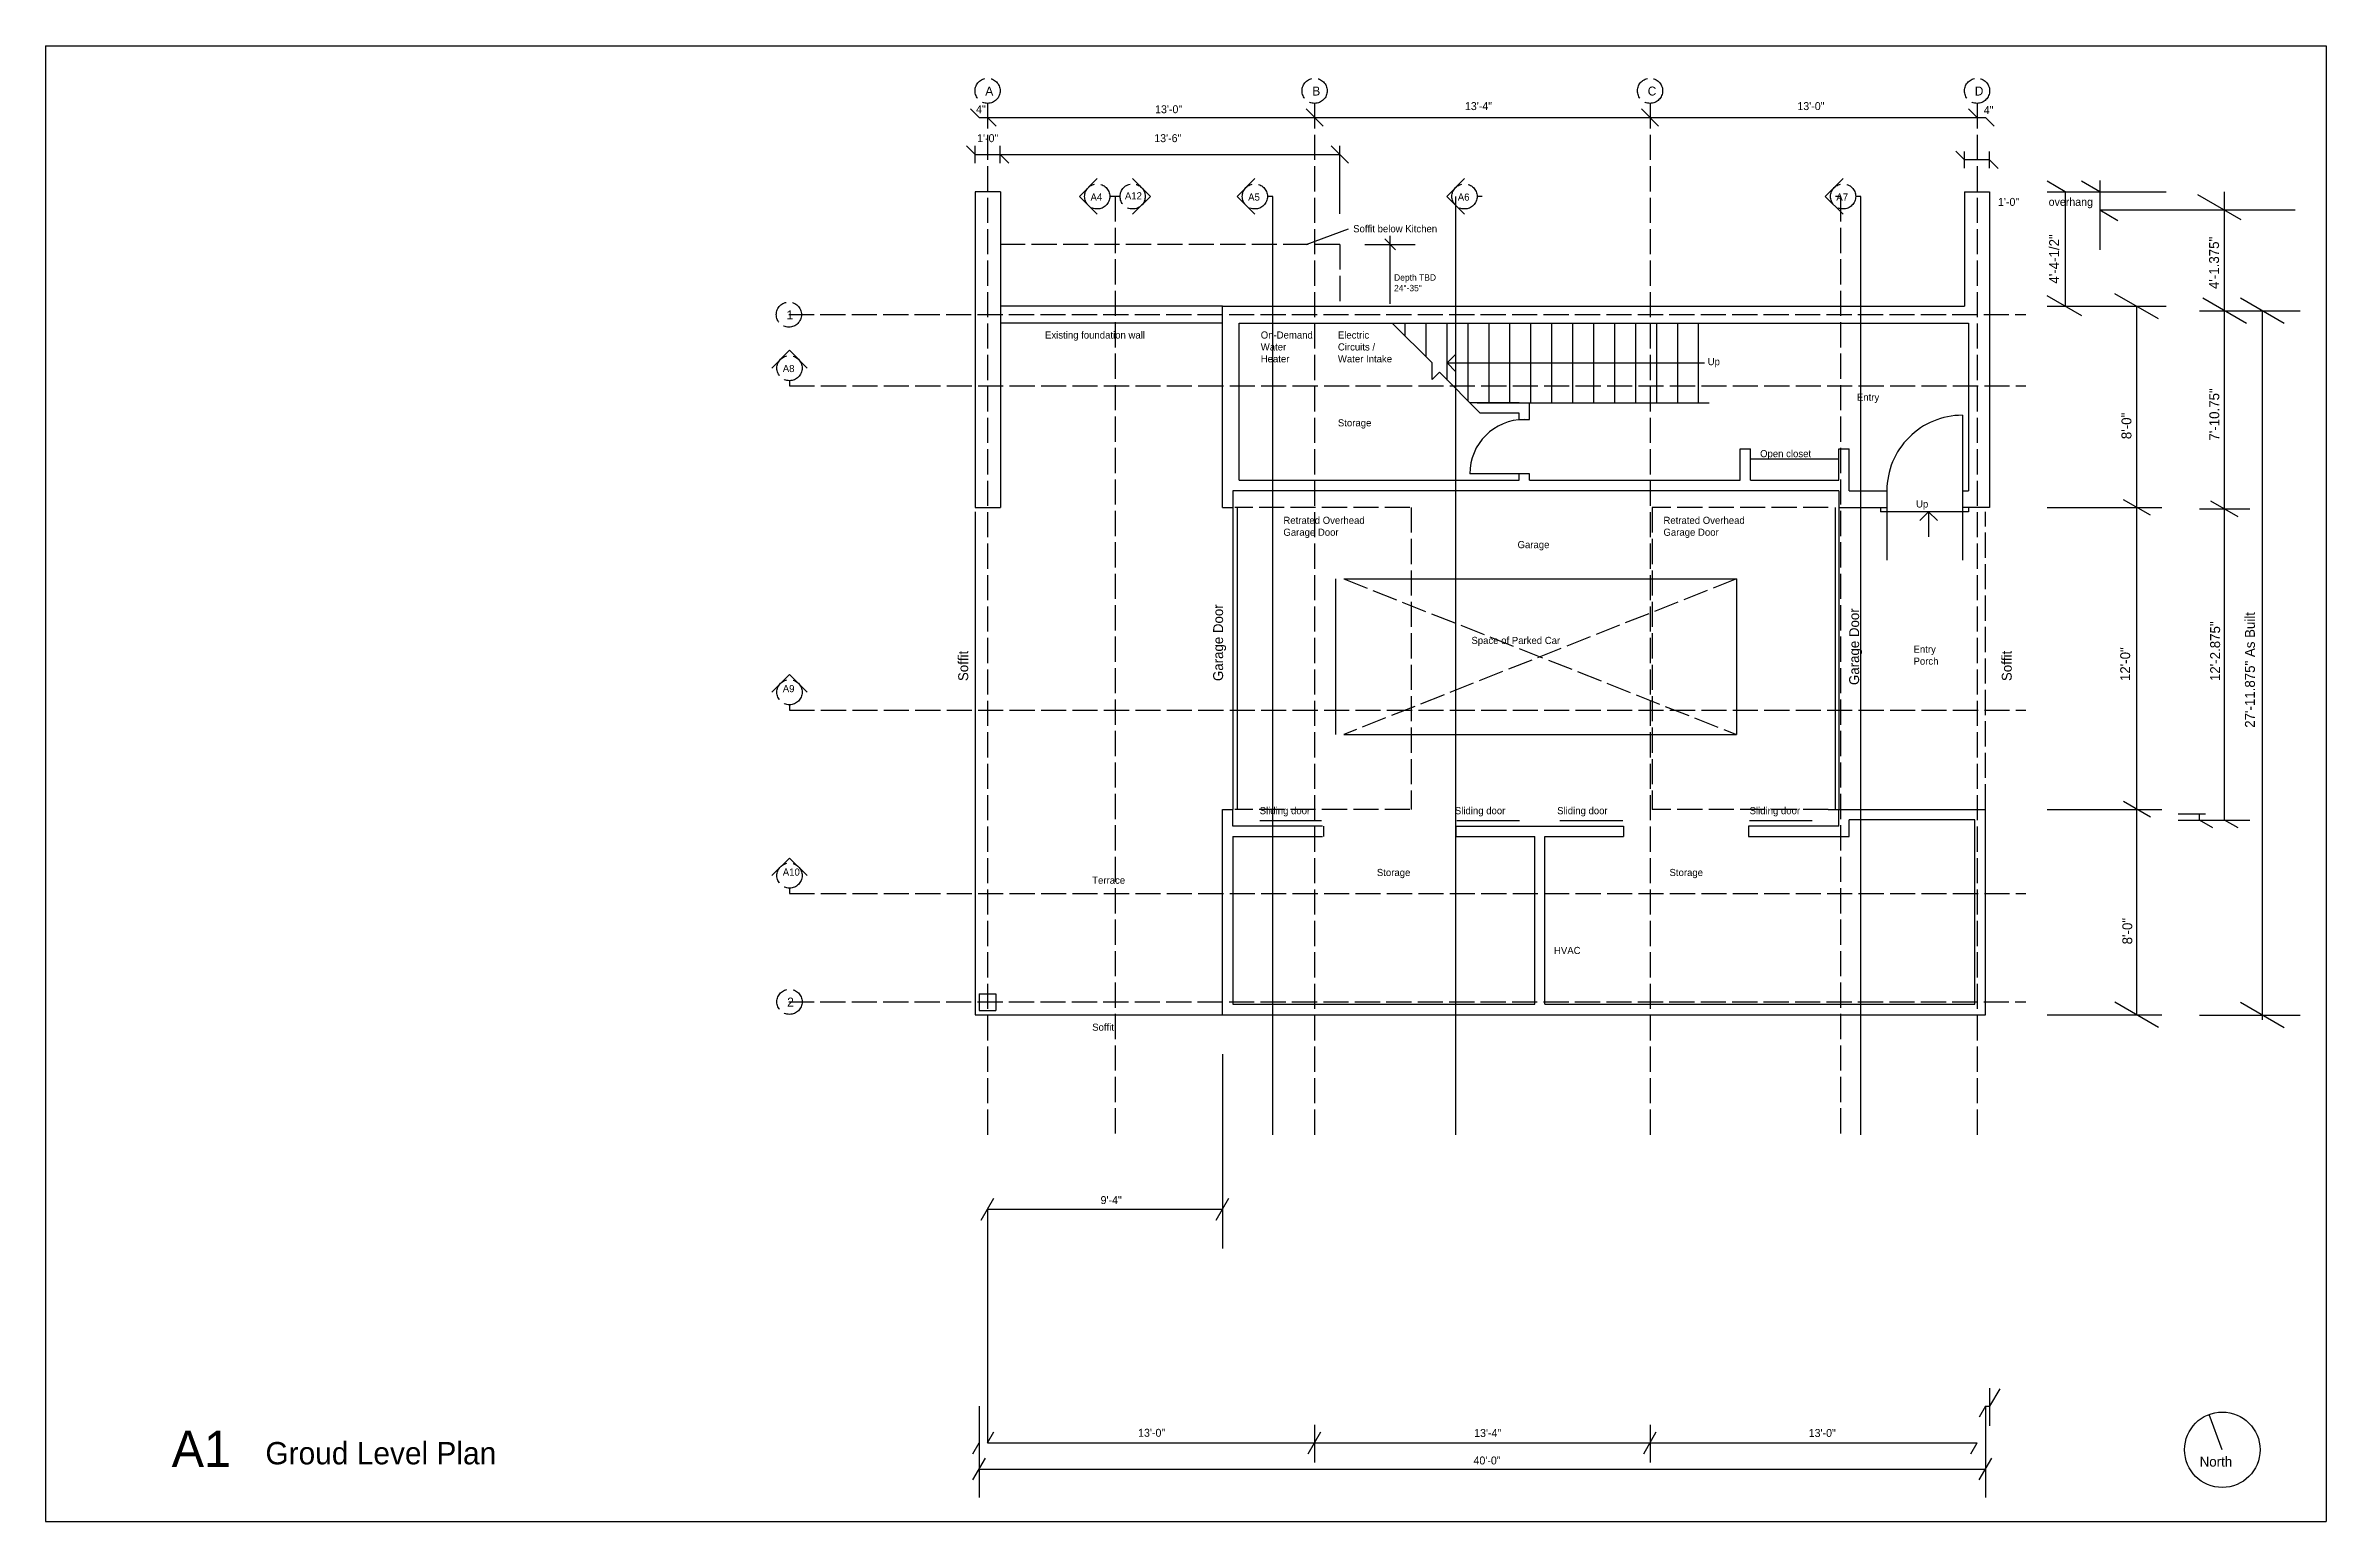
# Model space of a CAD drawing. Header units: inches. Extents: x -173 to 6851, y -308 to 3486.
# Drawn here: x 967 to 2055, y 2730 to 3434 of the extents above; entities that cross this region are included whole.
import ezdxf

# ---------------------------------------------------------------- set-up
doc = ezdxf.new("R2010")
doc.units = ezdxf.units.IN
doc.header["$MEASUREMENT"] = 0
doc.linetypes.add('ACAD_ISO02W100', pattern=[15, 12, -3])
for name, color, linetype in [('const', 7, 'Continuous'), ('e1', 7, 'Continuous'), ('e2', 251, 'Continuous'), ('grid', 252, 'ACAD_ISO02W100'), ('millwork', 253, 'Continuous'), ('soffit', 253, 'ACAD_ISO02W100'), ('stairs', 140, 'Continuous'), ('walls', 7, 'Continuous')]:
    doc.layers.add(name, color=color, linetype=linetype)

msp = doc.modelspace()

# ---------------------------------------------------------------- linework, layer by layer
for p, q in [((966.9, 3434.3), (2054.9, 3434.3)), ((966.9, 3434.3), (966.9, 2730.3)), ((2054.9, 3434.3), (2054.9, 2730.3)), ((966.9, 2730.3), (2054.9, 2730.3))]:
    msp.add_line(p, q)
at = {"layer": 'const'}
for p, q in [((1930.4, 3364.6), (1921.7, 3369.6)), ((1946.8, 3364.6), (1938.1, 3369.6)), ((2014.3, 3351.2), (1993.6, 3363.2)), ((2006.4, 3064.9), (2006.4, 3364.6)), ((2040, 3355.8), (1946.8, 3355.8)), ((1955.4, 3350.8), (1946.8, 3355.8)), ((1938.3, 3305.4), (1921.7, 3315)), ((1974.9, 3304), (1954.1, 3316)), ((1964.5, 2972), (1964.5, 3310)), ((1994.4, 3307.8), (2042.4, 3307.8)), ((2016.8, 3301.8), (1996, 3313.8)), ((2034.8, 3301.8), (2014, 3313.8)), ((2024.4, 2969.6), (2024.4, 3307.8)), ((1921.7, 3214), (1976.5, 3214)), ((1971, 3210.3), (1958.1, 3217.7)), ((1994.4, 3213.3), (2018.4, 3213.3)), ((2012.8, 3209.6), (1999.9, 3217)), ((1921.7, 3070), (1976.5, 3070)), ((1971, 3066.3), (1958.1, 3073.7)), ((1984.2, 3067.8), (1997.3, 3067.8)), ((1984.2, 3064.9), (2018.4, 3064.9)), ((1994.4, 3064.9), (1994.4, 3067.8)), ((2000.8, 3061.2), (1994.4, 3064.9)), ((2012.8, 3061.2), (2006.4, 3064.9)), ((1921.7, 2972), (1976.5, 2972)), ((1974.9, 2966), (1954.1, 2978)), ((1994.4, 2971.8), (2042.4, 2971.8)), ((2034.8, 2965.8), (2014, 2977.8)), ((1528.3, 2953.2), (1528.3, 2860.5)), ((1413.3, 2874.1), (1419.3, 2884.5)), ((1525.3, 2874.1), (1531.3, 2884.5)), ((1416.3, 2879.3), (1416.3, 2767.8)), ((1412.3, 2785.3), (1412.3, 2741.7)), ((1892.3, 2785.3), (1889.3, 2780.1)), ((1892.3, 2785.3), (1892.3, 2741.7)), ((1892.3, 2785.3), (1894.3, 2785.3)), ((1899.1, 2793.6), (1894.3, 2785.3)), ((1409.3, 2762.6), (1412.3, 2767.8)), ((1416.3, 2767.8), (1419.3, 2773)), ((1416.3, 2767.8), (1888.3, 2767.8)), ((1569.3, 2762.6), (1575.3, 2773)), ((1729.3, 2762.6), (1735.3, 2773)), ((1885.3, 2762.6), (1888.3, 2767.8)), ((1409.3, 2750.1), (1415.3, 2760.5)), ((1412.3, 2755.3), (1892.3, 2755.3)), ((1889.3, 2750.1), (1895.3, 2760.5))]:
    msp.add_line(p, q, dxfattribs=at)
at = {"layer": 'e1'}
for p, q in [((1408.2, 3404.2), (1412.3, 3400.1)), ((1416.3, 3400.1), (1420.4, 3395.9)), ((1568.2, 3404.2), (1576.4, 3395.9)), ((1728.2, 3404.2), (1736.4, 3395.9)), ((1884.2, 3404.2), (1888.3, 3400.1)), ((1892.3, 3400.1), (1896.4, 3395.9)), ((1406.2, 3386.5), (1410.3, 3382.4)), ((1580.2, 3386.5), (1588.4, 3378.3)), ((1878.2, 3384), (1882.3, 3379.8)), ((1422.3, 3382.4), (1426.4, 3378.3)), ((1894.3, 3379.8), (1898.4, 3375.7)), ((1605.8, 3342.1), (1610.9, 3336.9))]:
    msp.add_line(p, q, dxfattribs=at)
msp.add_circle((2005.3, 2764.5), 18, dxfattribs=at)
at = {"layer": 'e2'}
for p, q in [((1412.3, 3400.1), (1892.3, 3400.1)), ((1410.3, 3378.3), (1410.3, 3386.5)), ((1422.3, 3378.3), (1422.3, 3386.5)), ((1584.3, 3354.1), (1584.3, 3386.5)), ((1882.3, 3375.8), (1882.3, 3383.9)), ((1894.3, 3375.8), (1894.3, 3383.9)), ((1410.3, 3382.4), (1584.3, 3382.4)), ((1894.3, 3379.8), (1882.3, 3379.8)), ((1479.5, 3362.4), (1474.6, 3362.4)), ((1552.3, 3362.4), (1549.8, 3362.4)), ((1552.3, 2914.8), (1552.3, 3362.4)), ((1639.7, 2914.8), (1639.7, 3362.4)), ((1652.3, 3362.4), (1649.8, 3362.4)), ((1823.2, 3362.4), (1820.7, 3362.4)), ((1832.8, 3362.4), (1830.4, 3362.4)), ((1832.8, 2914.8), (1832.8, 3362.4)), ((1930.4, 3364.6), (1930.4, 3310)), ((1946.8, 3370), (1946.8, 3336.9)), ((1608.3, 3311.2), (1608.3, 3343.6)), ((1596.3, 3339.5), (1620.3, 3339.5)), ((1410.3, 3212), (1410.3, 2972)), ((1845.3, 3214), (1845.3, 3188.8)), ((1881.3, 3214), (1881.3, 3188.8)), ((1410.3, 2972), (1528.3, 2972)), ((1416.3, 2879.3), (1528.3, 2879.3))]:
    msp.add_line(p, q, dxfattribs=at)
msp.add_arc((1881.3, 3222), 36, 89.9985, 180, dxfattribs=at)
at = {"layer": 'grid'}
for p, q in [((1416.3, 3406.8), (1416.3, 2914.8)), ((1572.3, 3406.8), (1572.3, 2914.8)), ((1732.3, 3406.8), (1732.3, 2914.8)), ((1888.3, 3406.8), (1888.3, 2914.8)), ((1477.1, 3362.4), (1477.1, 2914.8)), ((1823.2, 3362.4), (1823.2, 2914.8)), ((1321.5, 3306), (1911.5, 3306)), ((1321.8, 3274.5), (1321.8, 3272)), ((1321.8, 3272), (1911.5, 3272)), ((1321.8, 3119.9), (1321.8, 3117.4)), ((1321.8, 3117.4), (1911.5, 3117.4)), ((1321.8, 3032.4), (1321.8, 3029.9)), ((1321.8, 3029.9), (1911.5, 3029.9)), ((1321.5, 2978.2), (1911.5, 2978.2))]:
    msp.add_line(p, q, dxfattribs=at)
for centre in [(1416.3, 3412.8), (1572.3, 3412.8), (1732.3, 3412.8), (1888.3, 3412.8), (1468.6, 3362.4), (1485.5, 3362.4), (1543.8, 3362.4), (1643.8, 3362.4), (1824.4, 3362.4), (1321.5, 3306), (1321.8, 3280.5), (1321.8, 3125.9), (1321.8, 3038.4), (1321.8, 2978.2)]:
    msp.add_circle(centre, 6, dxfattribs=at)
at = {"layer": 'millwork'}
for p, q in [((1568.2, 3339.5), (1588.4, 3347)), ((1528.3, 3310), (1422.3, 3310)), ((1528.3, 3302), (1422.3, 3302)), ((1735.5, 3264), (1735.5, 3302)), ((1745.5, 3264), (1745.5, 3302)), ((1755.5, 3264), (1755.5, 3302)), ((1669.8, 3264), (1646.3, 3264)), ((1881.3, 3258), (1881.3, 3214.5)), ((1822.3, 3237), (1780.3, 3237)), ((1842.3, 3214), (1842.3, 3212)), ((1884.3, 3212), (1842.3, 3212)), ((1546.2, 3064.7), (1575.6, 3064.7)), ((1640.1, 3064.7), (1670.1, 3064.7)), ((1689.3, 3064.7), (1719.3, 3064.7)), ((1779.7, 3064.7), (1809.7, 3064.7))]:
    msp.add_line(p, q, dxfattribs=at)
for centre, radius, start in [((1672.3, 3230), 26, 90), ((1881.3, 3222), 36, 89.9985)]:
    msp.add_arc(centre, radius, start, 180, dxfattribs=at)
at = {"layer": 'soffit'}
for p, q in [((1584.3, 3339.5), (1422.4, 3339.5)), ((1584.3, 3339.5), (1584.3, 3310)), ((1617.8, 3214), (1534.3, 3214)), ((1618.3, 3214), (1618.3, 3070)), ((1817.3, 3214), (1733.3, 3214)), ((1733.3, 3214), (1733.3, 3070)), ((1892.3, 3070), (1892.3, 3212)), ((1586.2, 3179.9), (1773.5, 3105.7)), ((1773.5, 3179.9), (1586.2, 3105.7)), ((1617.8, 3070), (1534.3, 3070)), ((1817.3, 3070), (1733.3, 3070))]:
    msp.add_line(p, q, dxfattribs=at)
at = {"layer": 'stairs'}
for p, q in [((1628.3, 3283), (1609.3, 3302)), ((1615.5, 3295.8), (1615.5, 3302)), ((1625.5, 3285.8), (1625.5, 3302)), ((1635.5, 3274.8), (1635.5, 3302)), ((1645.5, 3264.8), (1645.5, 3302)), ((1655.5, 3264), (1655.5, 3302)), ((1665.5, 3264), (1665.5, 3302)), ((1675.5, 3264), (1675.5, 3302)), ((1685.5, 3264), (1685.5, 3302)), ((1695.5, 3264), (1695.5, 3302)), ((1705.5, 3264), (1705.5, 3302)), ((1715.5, 3264), (1715.5, 3302)), ((1725.5, 3264), (1725.5, 3302)), ((1635.5, 3283), (1639.7, 3287.2)), ((1628.3, 3275), (1628.3, 3283)), ((1628.3, 3275), (1631.8, 3278.5)), ((1651.3, 3259), (1631.8, 3278.5)), ((1635.5, 3283), (1758.3, 3283)), ((1635.5, 3283), (1639.7, 3278.8)), ((1649.8, 3264), (1760.5, 3264)), ((1672.3, 3230), (1646.3, 3230)), ((1674.8, 3230), (1669.8, 3230)), ((1865.2, 3212), (1861, 3207.8)), ((1865.2, 3212), (1865.2, 3200)), ((1865.2, 3212), (1869.4, 3207.8))]:
    msp.add_line(p, q, dxfattribs=at)
at = {"layer": 'walls'}
for p, q in [((1410.3, 3364.6), (1410.3, 3214)), ((1422.4, 3364.6), (1410.3, 3364.6)), ((1422.4, 3364.6), (1422.4, 3214)), ((1468.6, 3370.9), (1460.1, 3362.4)), ((1468.6, 3353.9), (1460.1, 3362.4)), ((1485.5, 3370.9), (1494, 3362.4)), ((1485.5, 3353.9), (1494, 3362.4)), ((1543.8, 3370.9), (1535.3, 3362.4)), ((1543.8, 3353.9), (1535.3, 3362.4)), ((1643.8, 3370.9), (1635.3, 3362.4)), ((1643.8, 3353.9), (1635.3, 3362.4)), ((1824.4, 3370.9), (1815.9, 3362.4)), ((1824.4, 3353.9), (1815.9, 3362.4)), ((1882.3, 3364.6), (1882.3, 3310)), ((1882.3, 3364.6), (1894.3, 3364.6)), ((1894.3, 3364.6), (1894.3, 3214)), ((1921.7, 3364.6), (1978.5, 3364.6)), ((1528.3, 3310), (1882.3, 3310)), ((1528.3, 3214), (1528.3, 3310)), ((1921.7, 3310), (1978.5, 3310)), ((1536.3, 3227), (1536.3, 3302)), ((1536.3, 3302), (1884.3, 3302)), ((1884.3, 3302), (1884.3, 3222)), ((1313.3, 3280.5), (1321.8, 3289)), ((1330.3, 3280.5), (1321.8, 3289)), ((1674.8, 3256), (1674.8, 3264)), ((1669.8, 3259), (1651.3, 3259)), ((1669.8, 3256), (1669.8, 3259)), ((1669.8, 3256), (1674.8, 3256)), ((1775.3, 3242), (1780.3, 3242)), ((1775.3, 3227), (1775.3, 3242)), ((1780.3, 3227), (1780.2, 3242)), ((1780.3, 3227), (1780.3, 3242)), ((1822.3, 3242), (1827.3, 3242)), ((1822.3, 3227), (1822.3, 3242)), ((1827.3, 3222), (1827.3, 3242)), ((1822.3, 3222), (1533.3, 3222)), ((1533.3, 3222), (1533.3, 3214)), ((1536.3, 3227), (1669.8, 3227)), ((1669.8, 3227), (1669.8, 3230)), ((1674.8, 3227), (1674.8, 3230)), ((1674.8, 3227), (1775.3, 3227)), ((1780.3, 3227), (1822.3, 3227)), ((1822.3, 3222), (1822.3, 3214)), ((1827.3, 3222), (1845.3, 3222)), ((1844.3, 3222), (1845.3, 3222)), ((1845.3, 3222), (1845.3, 3214)), ((1881.3, 3222), (1881.3, 3214)), ((1881.3, 3222), (1884.3, 3222)), ((1410.3, 3214), (1422.4, 3214)), ((1528.3, 3214), (1533.3, 3214)), ((1533.3, 3214), (1533.3, 3070)), ((1535.3, 3214), (1535.3, 3070)), ((1820.6, 3214), (1820.6, 3070)), ((1822.3, 3214), (1845.3, 3214)), ((1822.3, 3214), (1822.3, 3070)), ((1894.3, 3214), (1881.3, 3214)), ((1884.3, 3214), (1884.3, 3212)), ((1582.2, 3179.9), (1582.2, 3105.7)), ((1586.2, 3179.9), (1773.5, 3179.9)), ((1773.5, 3179.9), (1773.5, 3105.7)), ((1313.3, 3125.9), (1321.8, 3134.4)), ((1330.3, 3125.9), (1321.8, 3134.4)), ((1586.2, 3105.7), (1773.5, 3105.7)), ((1528.3, 2972), (1528.3, 3070)), ((1528.3, 3070), (1533.3, 3070)), ((1533.3, 3062), (1533.3, 3070)), ((1817.3, 3070), (1887.8, 3070)), ((1822.3, 3062), (1822.3, 3070)), ((1887.8, 3070), (1892.3, 3070)), ((1892.3, 2972), (1892.3, 3070)), ((1576, 3062), (1533.3, 3062)), ((1576.6, 3062), (1576.6, 3057)), ((1639.7, 3062), (1639.7, 3057)), ((1639.7, 3062), (1719.7, 3062)), ((1639.7, 3062), (1639.7, 3057)), ((1719.7, 3062), (1719.7, 3057)), ((1719.7, 3062), (1719.7, 3057)), ((1822.3, 3062), (1779.3, 3062)), ((1779.3, 3062), (1779.3, 3057)), ((1887.3, 3065), (1827.3, 3065)), ((1827.3, 3057), (1827.3, 3065)), ((1887.3, 2977), (1887.3, 3065)), ((1313.3, 3038.4), (1321.8, 3046.8)), ((1330.3, 3038.4), (1321.8, 3046.8)), ((1533.3, 3057), (1533.3, 2977)), ((1533.3, 3057), (1576, 3057)), ((1639.7, 3057), (1677.3, 3057)), ((1677.3, 2977), (1677.3, 3057)), ((1682.1, 2977), (1682.1, 3057)), ((1682.1, 3057), (1719.7, 3057)), ((1779.3, 3057), (1827.3, 3057)), ((1412.3, 2982), (1420.3, 2982)), ((1412.3, 2982), (1412.3, 2974)), ((1420.3, 2982), (1420.3, 2974)), ((1412.3, 2974), (1420.3, 2974)), ((1528.3, 2972), (1892.3, 2972)), ((1533.3, 2977), (1677.3, 2977)), ((1682.1, 2977), (1887.3, 2977)), ((1894.3, 2793.9), (1894.3, 2776)), ((1572.3, 2776.4), (1572.3, 2758.4)), ((1732.3, 2776.4), (1732.3, 2758.4)), ((2005.3, 2764.5), (1999.1, 2781.4))]:
    msp.add_line(p, q, dxfattribs=at)

# ---------------------------------------------------------------- texts
at = {"layer": 'const', "attachment_point": 1}
for s, insert, char_height, width in [('\\P4"', (1410.8, 3412.2), 3.79, 1444.62), ('A', (1415.2, 3414.8), 4.26, 1625.197), ('\\P13\'-0"', (1496.2, 3412.2), 3.79, 1444.62), ('B', (1571.2, 3414.8), 4.26, 1625.197), ('\\P13\'-4"', (1644, 3413.7), 3.79, 1444.62), ('C', (1731.2, 3414.8), 4.26, 1625.197), ('\\P13\'-0"', (1802.6, 3413.7), 3.79, 1444.62), ('D', (1887.2, 3414.8), 4.26, 1625.197), ('\\P4"', (1891.5, 3411.8), 3.79, 1444.62), ('\\P1\'-0"', (1411.3, 3398.4), 3.79, 1444.62), ('\\P13\'-6"', (1495.8, 3398.4), 3.79, 1444.62), ('A4', (1465.4, 3363.8), 3.41, 1300.158), ('A12', (1481.8, 3364.4), 3.41, 1300.158), ('A5', (1540.6, 3363.8), 3.41, 1300.158), ('A6', (1640.6, 3363.8), 3.41, 1300.158), ('A7', (1821.2, 3363.8), 3.41, 1300.158), ('\\P1\'-0"          overhang           ', (1898.3, 3368), 3.789, 1444.62), ('\\pt3.4098;Soffit below Kitchen', (1590.7, 3348.7), 3.41, 1300.158), ('\\PDepth TBD^J24"-35"', (1610.2, 3330.3), 3.031, 1155.696), ('1', (1320.4, 3308), 4.26, 1625.197), ('\\pt3.4098;Existing foundation wall', (1443.7, 3298), 3.41, 1300.158), ('\\pt3.4098;On-Demand^JWater^JHeater', (1546.6, 3298), 3.41, 1300.158), ('\\pt3.4098;Electric^JCircuits /^JWater Intake', (1583.4, 3298), 3.41, 1300.158), ('A8', (1318.6, 3282), 3.41, 1300.158), ('\\pt3.4098;Up', (1759.8, 3285.3), 3.41, 1300.158), ('\\pt3.4098;Entry', (1831, 3268.3), 3.41, 1300.158), ('\\pt3.4098;Storage', (1583.4, 3256.1), 3.41, 1300.158), ('\\pt3.4098;Open closet', (1784.8, 3241.4), 3.41, 1300.158), ('\\pt3.4098;Retrated Overhead^JGarage Door', (1557.4, 3209.6), 3.41, 1300.158), ('\\pt3.4098;Retrated Overhead^JGarage Door', (1738.7, 3209.6), 3.41, 1300.158), ('\\pt3.4098;Up', (1859.2, 3217.4), 3.41, 1300.158), ('\\pt3.4098;Garage', (1669.1, 3198), 3.41, 1300.158), ('\\pt3.4098;Space of Parked Car', (1647.1, 3152.3), 3.41, 1300.158), ('\\pt3.4098;Entry^JPorch', (1858, 3148.1), 3.41, 1300.158), ('A9', (1318.6, 3129.3), 3.41, 1300.158), ('\\pt3.4098;Sliding door', (1546.1, 3071.1), 3.41, 1300.158), ('\\pt3.4098;Sliding door', (1639.2, 3071.1), 3.41, 1300.158), ('\\pt3.4098;Sliding door', (1688, 3071.1), 3.41, 1300.158), ('\\pt3.4098;Sliding door', (1779.8, 3071.1), 3.41, 1300.158), ('A10', (1318.6, 3041.8), 3.41, 1300.158), ('\\pt3.4098;Terrace', (1466.2, 3037.9), 3.41, 1300.158), ('\\pt3.4098;Storage', (1602, 3041.6), 3.41, 1300.158), ('\\pt3.4098;Storage', (1741.6, 3041.6), 3.41, 1300.158), ('\\pt3.4098;HVAC', (1686.5, 3004.4), 3.41, 1300.158), ('2', (1320.7, 2980.2), 4.26, 1625.197), ('\\pt3.4098;Soffit', (1466.2, 2967.8), 3.41, 1300.158), ('9\'-4"', (1470.2, 2885.5), 3.79, 1444.62), ('13\'-0"', (1488.1, 2774.5), 3.79, 1444.62), ('13\'-4"', (1648.4, 2774.4), 3.79, 1444.62), ('13\'-0"', (1808, 2774.4), 3.79, 1444.62), ('A1', (1027.1, 2773.6), 17.26, 6582.049), ('Groud Level Plan', (1071.8, 2768.2), 10.656, 4062.993), ('40\'-0"', (1648.1, 2761.3), 3.79, 1444.62), ('North', (1994.5, 2761.2), 4.74, 1805.775)]:
    msp.add_mtext(s, dxfattribs=dict(at, insert=insert, char_height=char_height, width=width))
at = {"layer": 'const', "width": 1805.775, "attachment_point": 1, "rotation": 90}
for s, insert, char_height in [('4\'-4-1/2"', (1922.7, 3320.8), 4.74), ('4\'-1.375"', (1999, 3318.2), 4.74), ('7\'-10.75"', (1999.1, 3245.9), 4.74), ('8\'-0"', (1957.2, 3246.6), 4.74), ('Garage Door', (1523.9, 3131.2), 4.736), ('Garage Door', (1827.3, 3129.3), 4.736), ('12\'-2.875"', (1999.5, 3131.2), 4.74), ('27\'-11.875" As Built', (2016.1, 3108.9), 4.736), ('Soffit', (1402.3, 3131.2), 4.74), ('Soffit', (1900.1, 3131.2), 4.74), ('12\'-0"', (1956.6, 3131.2), 4.74), ('8\'-0"', (1957.6, 3005.6), 4.74)]:
    msp.add_mtext(s, dxfattribs=dict(at, insert=insert, char_height=char_height))

doc.saveas('drawing.dxf')
